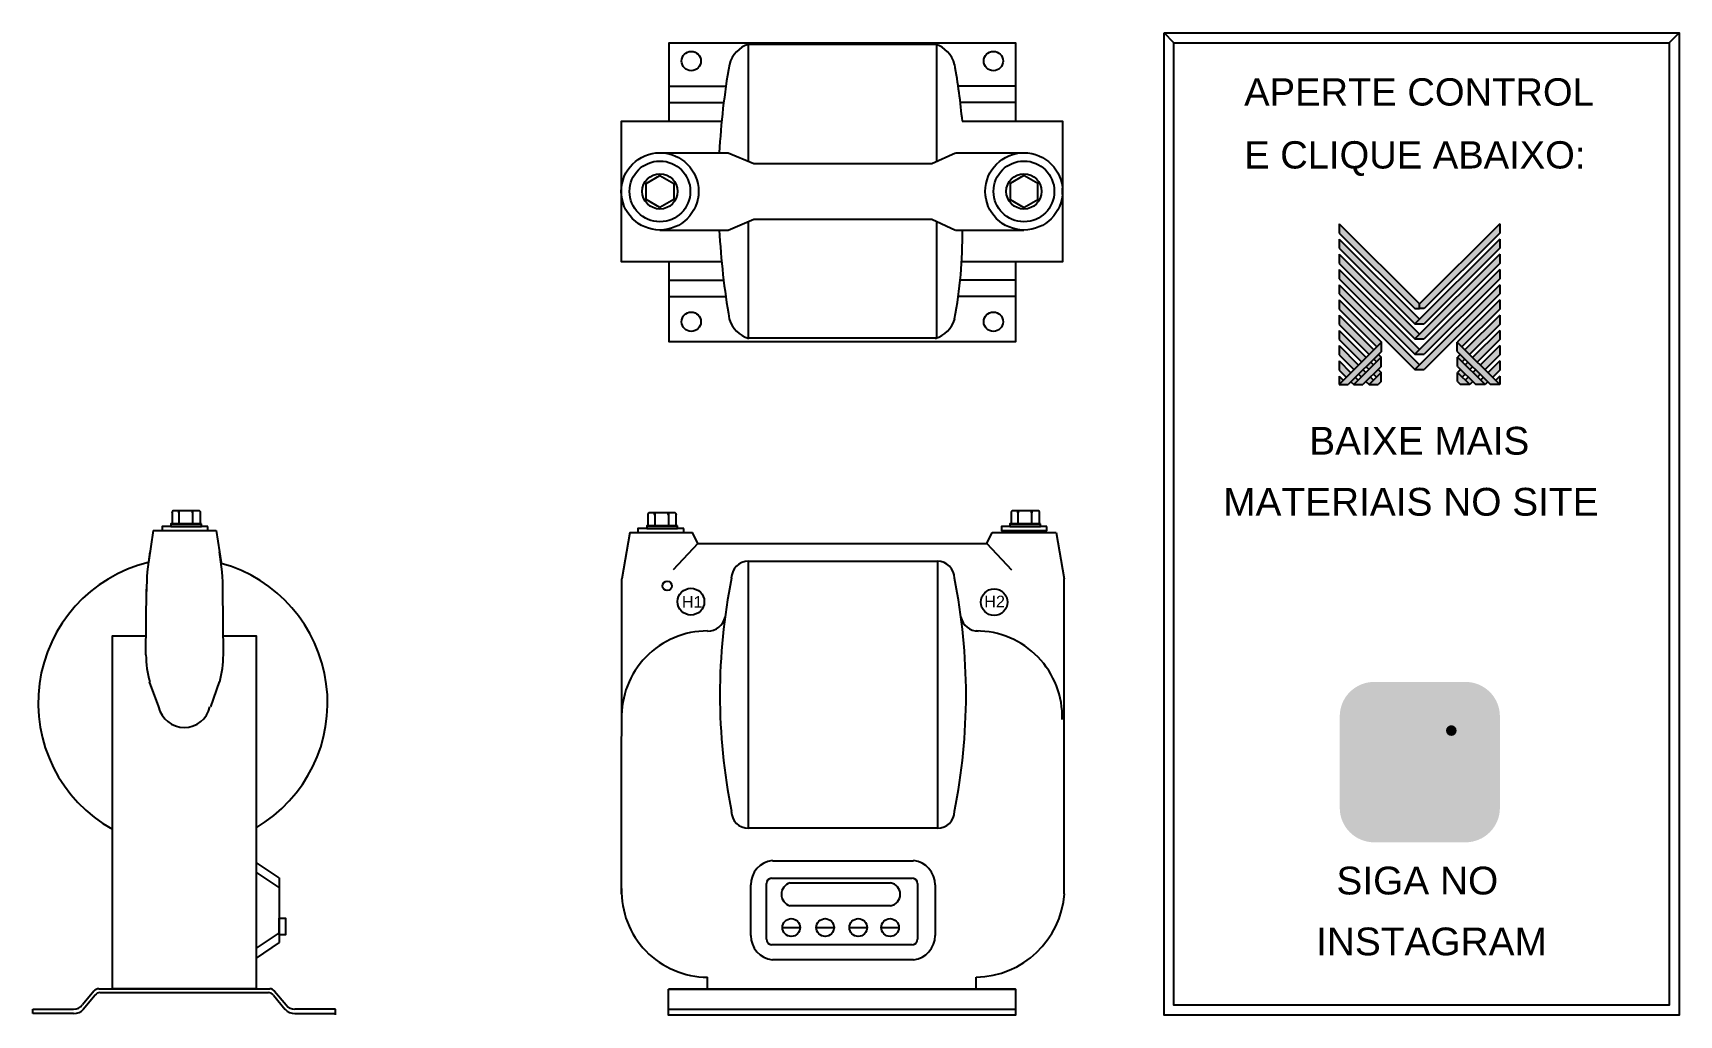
# Model space of a CAD drawing. Header units: millimetres. Extents: x 1013 to 2049, y 105 to 723.
import ezdxf

# ---------------------------------------------------------------- set-up
doc = ezdxf.new("R2010")
doc.units = ezdxf.units.MM
for name, color, linetype in [('BUCHA DE PASSAGEM', 20, 'Continuous'), ('logo01', 10, 'Continuous'), ('logo02', 250, 'Continuous'), ('TRANFORMADOR DE POTENCIAL', 20, 'Continuous')]:
    doc.layers.add(name, color=color, linetype=linetype)
doc.styles.get("Standard").update_dxf_attribs({"font": 'arial.ttf'})

# ---------------------------------------------------------------- blocks, each defined once
blk = doc.blocks.new('MESH')
at = {"layer": 'logo01'}
h = blk.add_hatch(color=256, dxfattribs=at)
h.dxf.hatch_style = 1
h.paths.add_polyline_path([(30046, 14087), (30046, 13835), (32119, 11769), (32248, 11769), (32248, 11893)])
h.paths.add_polyline_path([(30046, 13670), (30046, 13418), (32121, 11349), (32248, 11475)])
h.paths.add_polyline_path([(30046, 13253), (30046, 13001), (32121, 10932), (32248, 11058)])
h.paths.add_polyline_path([(30046, 12835), (30046, 12583), (32121, 10515), (32248, 10641)])
h.paths.add_polyline_path([(30046, 12418), (30046, 12166), (32121, 10097), (32248, 10223)])
h.paths.add_polyline_path([(30046, 12001), (30046, 11749), (31084, 10714), (31211, 10840)])
h.paths.add_polyline_path([(30046, 11583), (30046, 11331), (30875, 10505), (31001, 10631)])
h.paths.add_polyline_path([(30046, 11166), (30046, 10914), (30666, 10296), (30792, 10422)])
h.paths.add_polyline_path([(30046, 10749), (30046, 10497), (30456, 10088), (30583, 10214)])
h.paths.add_polyline_path([(30046, 10331), (30046, 10079), (30247, 9879), (30373, 10005)])
h.paths.add_polyline_path([(30164, 9796), (30046, 9914), (30046, 9679)])
h.paths.add_polyline_path([(30574, 9805), (30500, 9879), (30373, 9753), (30448, 9679)])
h.paths.add_polyline_path([(30784, 10013), (30709, 10088), (30583, 9962), (30657, 9887)])
h.paths.add_polyline_path([(30993, 9805), (30910, 9887), (30784, 9761), (30867, 9679)])
h.paths.add_polyline_path([(30993, 10222), (30918, 10296), (30792, 10170), (30867, 10096)])
h.paths.add_polyline_path([(31119, 10096), (30993, 9970), (31076, 9887), (31202, 10013)])
h.paths.add_polyline_path([(31202, 10431), (31128, 10505), (31001, 10379), (31076, 10305)], flags=17)
h.paths.add_polyline_path([(33284, 10840), (33284, 10588), (34196, 9679), (34449, 9679)])
h.paths.add_polyline_path([(33293, 10431), (33293, 10179), (33794, 9679), (34047, 9679)])
h.paths.add_polyline_path([(33293, 10013), (33293, 9761), (33376, 9679), (33628, 9679)], flags=17)
at = {"layer": 'logo02'}
h = blk.add_hatch(color=256, dxfattribs=at)
h.dxf.hatch_style = 1
h.paths.add_polyline_path([(34449, 13835), (34449, 14087), (32248, 11893), (32248, 11769), (32376, 11769)])
h.paths.add_polyline_path([(34449, 13418), (34449, 13670), (32121, 11349), (32374, 11349)])
h.paths.add_polyline_path([(34449, 13001), (34449, 13253), (32121, 10932), (32374, 10932)])
h.paths.add_polyline_path([(34449, 12583), (34449, 12835), (32121, 10515), (32374, 10515)])
h.paths.add_polyline_path([(34449, 12166), (34449, 12418), (32121, 10097), (32374, 10097)])
h.paths.add_polyline_path([(34449, 11749), (34449, 12001), (33284, 10840), (33411, 10714)], flags=17)
h.paths.add_polyline_path([(34449, 11331), (34449, 11583), (33494, 10631), (33620, 10505)], flags=17)
h.paths.add_polyline_path([(34449, 10914), (34449, 11166), (33703, 10422), (33829, 10296)], flags=17)
h.paths.add_polyline_path([(34449, 10497), (34449, 10749), (33912, 10214), (34039, 10088)])
h.paths.add_polyline_path([(34449, 10331), (34122, 10005), (34248, 9879), (34449, 10079)])
h.paths.add_polyline_path([(33577, 10296), (33502, 10222), (33628, 10096), (33703, 10170)])
h.paths.add_polyline_path([(33367, 10505), (33293, 10431), (33419, 10305), (33494, 10379)], flags=17)
h.paths.add_polyline_path([(33376, 10096), (33293, 10013), (33419, 9887), (33502, 9970)])
h.paths.add_polyline_path([(33786, 10088), (33711, 10013), (33838, 9887), (33912, 9962)])
h.paths.add_polyline_path([(33585, 9887), (33502, 9805), (33628, 9679), (33711, 9761)])
h.paths.add_polyline_path([(33995, 9879), (33921, 9805), (34047, 9679), (34122, 9753)])
h.paths.add_polyline_path([(34449, 9914), (34331, 9796), (34449, 9679)])
h.paths.add_polyline_path([(31202, 10013), (30867, 9679), (31119, 9679), (31202, 9761)], flags=17)
h.paths.add_polyline_path([(31202, 10179), (31202, 10431), (30448, 9679), (30701, 9679)])
h.paths.add_polyline_path([(31211, 10588), (31211, 10840), (30046, 9679), (30299, 9679)])
at = {"layer": 'logo01'}
for p, q in [((30046, 14087), (30046, 13835)), ((30046, 14087), (32248, 11893)), ((30046, 13835), (32119, 11769)), ((30046, 13670), (30046, 13418)), ((30046, 13670), (32248, 11475)), ((30046, 13418), (32121, 11349)), ((30046, 13253), (30046, 13001)), ((30046, 13253), (32248, 11058)), ((30046, 13001), (32121, 10932)), ((30046, 12835), (30046, 12583)), ((30046, 12835), (32248, 10641)), ((30046, 12583), (32121, 10515)), ((30046, 12418), (30046, 12166)), ((30046, 12418), (32248, 10223)), ((30046, 12166), (32121, 10097)), ((30046, 12001), (30046, 11749)), ((30046, 12001), (31211, 10840)), ((30046, 11749), (31084, 10714)), ((32119, 11769), (32248, 11769)), ((30046, 11583), (30046, 11331)), ((30046, 11583), (31001, 10631)), ((30046, 11331), (30875, 10505)), ((30046, 11166), (30046, 10914)), ((30046, 11166), (30792, 10422)), ((30046, 10914), (30666, 10296)), ((33284, 10840), (34449, 9679)), ((33284, 10588), (33284, 10840)), ((30046, 10749), (30046, 10497)), ((30046, 10749), (30583, 10214)), ((30046, 10497), (30456, 10088)), ((31001, 10379), (31076, 10305)), ((31128, 10505), (31202, 10431)), ((33284, 10588), (34196, 9679)), ((33293, 10431), (34047, 9679)), ((33293, 10179), (33293, 10431)), ((30046, 10331), (30046, 10079)), ((30046, 10331), (30373, 10005)), ((30046, 10079), (30247, 9879)), ((30583, 9962), (30657, 9887)), ((30709, 10088), (30784, 10013)), ((30792, 10170), (30867, 10096)), ((30918, 10296), (30993, 10222)), ((30993, 9970), (31076, 9887)), ((31119, 10096), (31202, 10013)), ((33293, 10179), (33794, 9679)), ((33293, 10013), (33628, 9679)), ((33293, 9761), (33293, 10013)), ((30046, 9914), (30046, 9679)), ((30046, 9914), (30164, 9796)), ((30373, 9753), (30448, 9679)), ((30500, 9879), (30574, 9805)), ((30784, 9761), (30867, 9679)), ((30910, 9887), (30993, 9805)), ((33293, 9761), (33376, 9679)), ((33628, 9679), (33376, 9679)), ((34047, 9679), (33794, 9679)), ((34449, 9679), (34196, 9679))]:
    blk.add_line(p, q, dxfattribs=at)
at = {"layer": 'logo02'}
for p, q in [((34449, 14087), (32248, 11893)), ((34449, 14087), (34449, 13835)), ((34449, 13670), (32121, 11349)), ((34449, 13835), (32376, 11769)), ((34449, 13670), (34449, 13418)), ((34449, 13253), (32121, 10932)), ((34449, 13418), (32374, 11349)), ((34449, 13253), (34449, 13001)), ((34449, 12835), (32121, 10515)), ((34449, 13001), (32374, 10932)), ((34449, 12835), (34449, 12583)), ((34449, 12418), (32121, 10097)), ((34449, 12583), (32374, 10515)), ((34449, 12418), (34449, 12166)), ((32248, 11769), (32248, 11893)), ((32376, 11769), (32248, 11769)), ((34449, 12166), (32374, 10097)), ((34449, 12001), (33284, 10840)), ((34449, 11749), (33411, 10714)), ((34449, 12001), (34449, 11749)), ((32121, 11349), (32374, 11349)), ((34449, 11583), (33494, 10631)), ((34449, 11331), (33620, 10505)), ((34449, 11583), (34449, 11331)), ((31211, 10840), (30046, 9679)), ((31211, 10588), (31211, 10840)), ((32121, 10932), (32374, 10932)), ((34449, 11166), (33703, 10422)), ((34449, 10914), (33829, 10296)), ((34449, 11166), (34449, 10914)), ((31211, 10588), (30299, 9679)), ((31202, 10431), (30448, 9679)), ((31202, 10179), (31202, 10431)), ((32121, 10515), (32374, 10515)), ((33367, 10505), (33293, 10431)), ((33494, 10379), (33419, 10305)), ((34449, 10749), (33912, 10214)), ((34449, 10497), (34039, 10088)), ((34449, 10749), (34449, 10497)), ((31202, 10179), (30701, 9679)), ((31202, 10013), (30867, 9679)), ((31202, 9761), (31202, 10013)), ((32121, 10097), (32374, 10097)), ((33376, 10096), (33293, 10013)), ((33502, 9970), (33419, 9887)), ((33577, 10296), (33502, 10222)), ((33703, 10170), (33628, 10096)), ((33786, 10088), (33711, 10013)), ((33912, 9962), (33838, 9887)), ((34449, 10331), (34122, 10005)), ((34449, 10079), (34248, 9879)), ((34449, 10331), (34449, 10079)), ((30046, 9679), (30299, 9679)), ((30448, 9679), (30701, 9679)), ((30867, 9679), (31119, 9679)), ((31202, 9761), (31119, 9679)), ((33585, 9887), (33502, 9805)), ((33711, 9761), (33628, 9679)), ((33995, 9879), (33921, 9805)), ((34122, 9753), (34047, 9679)), ((34449, 9914), (34331, 9796)), ((34449, 9914), (34449, 9679))]:
    blk.add_line(p, q, dxfattribs=at)

msp = doc.modelspace()

# ---------------------------------------------------------------- hatches: boundary and pattern name
at = {"layer": 'BUCHA DE PASSAGEM'}
h = msp.add_hatch(color=18, dxfattribs=at)
h.dxf.hatch_style = 1
h.paths.add_polyline_path([(1914.3, 314.8), (1856.8, 314.8, 0.414214), (1835.2, 293.2), (1835.2, 235.6, 0.414214), (1856.8, 213.9), (1914.3, 213.9, 0.414214), (1935.9, 235.6), (1935.9, 293.2, 0.414214)])
h.paths.add_polyline_path([(1871.6, 300.8), (1899.5, 300.8, -0.414214), (1921.9, 278.4), (1921.9, 250.3, -0.414214), (1899.5, 228), (1871.6, 228, -0.414214), (1849.2, 250.3), (1849.2, 278.4, -0.414214)], flags=16)
h.paths.add_polyline_path([(1871.6, 294.1), (1899.5, 294.1, -0.414214), (1915.3, 278.4), (1915.3, 250.3, -0.414214), (1899.5, 234.6), (1871.6, 234.6, -0.414214), (1855.8, 250.3), (1855.8, 278.4, -0.414214)], flags=0)
h.paths.add_polyline_path([(1902.7, 264.4, -1), (1868.4, 264.4, -1)], flags=0)
h.paths.add_polyline_path([(1896, 264.4, -1), (1875.1, 264.4, -1)], flags=0)
h.paths.add_polyline_path([(1908.7, 284.2, -1), (1902, 284.2, -1)], flags=0)
h.paths.add_polyline_path([(1899.5, 294.1), (1871.6, 294.1, 0.414214), (1855.8, 278.4), (1855.8, 250.3, 0.414214), (1871.6, 234.6), (1899.5, 234.6, 0.414214), (1915.3, 250.3), (1915.3, 278.4, 0.414214)], flags=0)
h.paths.add_polyline_path([(1875.1, 264.4, 1), (1896, 264.4, 1)], flags=0)
h = msp.add_hatch(color=0, dxfattribs=at)
h.dxf.hatch_style = 1
h.paths.add_polyline_path([(1871.6, 300.8, 0.414214), (1849.2, 278.4), (1849.2, 250.3, 0.414214), (1871.6, 228), (1899.5, 228, 0.414214), (1921.9, 250.3), (1921.9, 278.4, 0.414214), (1899.5, 300.8)])
h.paths.add_polyline_path([(1908.7, 284.2, -1), (1902, 284.2, -1)], flags=16)
h.paths.add_polyline_path([(1902.7, 264.4, -1), (1868.4, 264.4, -1)], flags=16)
h.paths.add_polyline_path([(1896, 264.4, -1), (1875.1, 264.4, -1)], flags=0)
h = msp.add_hatch(color=18, dxfattribs=at)
h.dxf.hatch_style = 1
h.paths.add_polyline_path([(1899.5, 294.1), (1871.6, 294.1, 0.414214), (1855.8, 278.4), (1855.8, 250.3, 0.414214), (1871.6, 234.6), (1899.5, 234.6, 0.414214), (1915.3, 250.3), (1915.3, 278.4, 0.414214)])
h.paths.add_polyline_path([(1902.7, 264.4, -1), (1868.4, 264.4, -1)], flags=16)
h.paths.add_polyline_path([(1896, 264.4, -1), (1875.1, 264.4, -1)], flags=0)
h.paths.add_polyline_path([(1902, 284.2, -1), (1908.7, 284.2, -1)], flags=16)
h.paths.add_polyline_path([(1896, 264.4, 1), (1875.1, 264.4, 1)], flags=0)
h = msp.add_hatch(color=0, dxfattribs=at)
h.dxf.hatch_style = 1
h.paths.add_polyline_path([(1868.4, 264.4, 1), (1902.7, 264.4, 1)])
h.paths.add_polyline_path([(1896, 264.4, -1), (1875.1, 264.4, -1)], flags=16)
h = msp.add_hatch(color=0, dxfattribs=at)
h.dxf.hatch_style = 1
h.paths.add_polyline_path([(1908.7, 284.2, 1), (1902, 284.2, 1)])
h = msp.add_hatch(color=18, dxfattribs=at)
h.dxf.hatch_style = 1
h.paths.add_polyline_path([(1875.1, 264.4, 1), (1896, 264.4, 1)])

# ---------------------------------------------------------------- linework, layer by layer
for p, q in [((1730.9, 716.9), (1724.7, 723.1)), ((2042.4, 716.9), (2048.6, 723.1))]:
    msp.add_line(p, q, dxfattribs=at)
for points in [[(1724.7, 723.1), (2048.6, 723.1), (2048.6, 105.2), (1724.7, 105.2)], [(1730.9, 716.9), (2042.4, 716.9), (2042.4, 111.4), (1730.9, 111.4)]]:
    msp.add_lwpolyline(points, close=True, dxfattribs=at)
at = {"layer": 'TRANFORMADOR DE POTENCIAL'}
for p, q in [((1413.6, 689.5), (1413.6, 689.5)), ((1413.6, 689.5), (1449.2, 689.5)), ((1631.2, 689.5), (1595.7, 689.5)), ((1413.6, 679.3), (1447.8, 679.3)), ((1631.2, 679.3), (1597, 679.3)), ((1407.7, 647.7), (1450.7, 647.7)), ((1450.7, 647.7), (1466.7, 640.9)), ((1578.7, 640.9), (1593.6, 647.7)), ((1593.7, 647.7), (1636.6, 647.7)), ((1466.7, 640.9), (1578.7, 640.9)), ((1450.7, 599.1), (1466.7, 605.9)), ((1466.7, 605.9), (1578.7, 605.9)), ((1578.7, 605.9), (1593.6, 599.1)), ((1407.7, 599.1), (1450.7, 599.1)), ((1593.7, 599.1), (1636.6, 599.1)), ((1413.6, 567.5), (1447.8, 567.5)), ((1631.2, 567.5), (1597, 567.5)), ((1413.6, 557.3), (1449.2, 557.3)), ((1631.2, 557.3), (1595.7, 557.3)), ((1100.9, 421.3), (1100.9, 414.2)), ((1100.9, 414.2), (1118.8, 414.2)), ((1117.6, 422.5), (1102.1, 422.5)), ((1105.2, 421.3), (1105.2, 414.2)), ((1113.8, 421.3), (1113.8, 414.2)), ((1118.8, 414.2), (1118.8, 421.3)), ((1400.1, 420), (1400.1, 412.9)), ((1416.8, 421.2), (1401.3, 421.2)), ((1404.4, 420), (1404.4, 412.9)), ((1413, 420), (1413, 412.9)), ((1418, 412.9), (1418, 420)), ((1628.5, 421.3), (1628.5, 414.2)), ((1628.5, 414.2), (1646.4, 414.2)), ((1645.2, 422.5), (1629.8, 422.5)), ((1632.8, 421.3), (1632.8, 414.2)), ((1641.4, 421.3), (1641.4, 414.2)), ((1646.4, 414.2), (1646.4, 421.3)), ((1089.1, 410.1), (1086, 390)), ((1089.1, 410.1), (1128.6, 410.1)), ((1128.6, 410.1), (1131.7, 390)), ((1388.7, 408.8), (1383.8, 379.6)), ((1400.1, 412.9), (1418, 412.9)), ((1431.6, 401.9), (1428.2, 408.8)), ((1613.2, 401.9), (1616.6, 408.8)), ((1656.9, 408.8), (1661.9, 379.6)), ((1431.6, 401.9), (1416, 385.4)), ((1431.6, 401.9), (1613.2, 401.9)), ((1613.2, 401.9), (1628.8, 385.4)), ((1084.5, 331.9), (1084.8, 373.1)), ((1133.2, 331.9), (1132.9, 373.1)), ((1092.5, 299.1), (1086.8, 314.8)), ((1125.2, 299.1), (1130.8, 314.8)), ((1168.2, 191.5), (1153.7, 201.2)), ((1168.2, 185.4), (1153.7, 195.1)), ((1168.2, 191.5), (1168.2, 150.9)), ((1489.5, 188.4), (1552.6, 188.4)), ((1552.6, 174), (1489.5, 174)), ((1168.2, 156.9), (1153.7, 147.3)), ((1484.7, 160.3), (1495.9, 160.3)), ((1506, 160.3), (1517.2, 160.3)), ((1526.8, 160.3), (1538, 160.3)), ((1546.8, 160.3), (1558, 160.3)), ((1168.2, 150.9), (1153.7, 141)), ((1437.7, 121.6), (1437.7, 129.1)), ((1606.6, 121.6), (1606.6, 129.1)), ((1051.7, 120.3), (1044.5, 111.6)), ((1052.5, 117.8), (1045.1, 108.8)), ((1054.8, 121.8), (1162.3, 121.8)), ((1161.5, 119.3), (1055.6, 119.3)), ((1164.6, 117.8), (1172.1, 108.8)), ((1165.4, 120.3), (1172.6, 111.6)), ((1013.4, 108.9), (1039, 108.9)), ((1013.4, 106.2), (1013.4, 108.9)), ((1039, 106.2), (1013.4, 106.2)), ((1203.7, 108.9), (1178.1, 108.9)), ((1178.1, 106.2), (1203.9, 106.2)), ((1203.7, 105.4), (1203.7, 108.9))]:
    msp.add_line(p, q, dxfattribs=at)
for points in [[(1413.6, 667.5), (1413.6, 716.9), (1631.2, 716.9), (1631.2, 667.5)], [(1463.5, 642.2), (1463.5, 716), (1581.6, 716), (1581.6, 642.2)], [(1446.5, 579), (1383.5, 579), (1383.5, 667.5), (1446.5, 667.5)], [(1597.8, 667.5), (1660.9, 667.5), (1660.9, 579), (1597.9, 579)], [(1581.6, 604.6), (1581.6, 531), (1463.5, 531), (1463.5, 604.5)], [(1631.2, 579), (1631.2, 528.7), (1413.6, 528.7), (1413.6, 579)], [(1388.7, 408.8), (1428.2, 408.8)], [(1616.6, 408.8), (1656.9, 408.8)], [(1383.6, 181.5), (1383.8, 379.6)], [(1662, 181.5), (1661.9, 379.6)], [(1133.1, 343.8), (1153.7, 343.8), (1153.7, 121.8), (1063.4, 121.8), (1063.4, 343.8), (1084.6, 343.8)], [(1478.4, 202.3), (1567.2, 202.3)], [(1464.8, 155.3), (1464.8, 187.1)], [(1474.7, 152.9), (1474.7, 187.9)], [(1477.9, 191.3), (1566.4, 191.3)], [(1569.7, 187.9), (1569.7, 152.9)], [(1580.8, 187.1), (1580.8, 155.3)], [(1566.4, 149.5), (1477.9, 149.5)], [(1567.2, 140), (1478.4, 140)], [(1631.2, 121.6), (1413.1, 121.6)]]:
    msp.add_lwpolyline(points, dxfattribs=at)
for points in [[(1407.7, 613.3), (1399, 618.4), (1399, 628.4), (1407.7, 633.4), (1416.4, 628.4), (1416.4, 618.4)], [(1636.6, 613.3), (1645.4, 618.4), (1645.4, 628.4), (1636.6, 633.4), (1627.9, 628.4), (1627.9, 618.4)], [(1119.5, 414.2), (1100.2, 414.2), (1100.2, 412.6), (1119.5, 412.6)], [(1647.1, 414.2), (1627.8, 414.2), (1627.8, 412.6), (1647.1, 412.6)], [(1123.5, 412.6), (1094.7, 412.6), (1094.7, 410.1), (1123.5, 410.1)], [(1422.7, 411.3), (1393.9, 411.3), (1393.9, 408.8), (1422.7, 408.8)], [(1418.7, 412.9), (1399.4, 412.9), (1399.4, 411.3), (1418.7, 411.3)], [(1651.1, 412.6), (1622.4, 412.6), (1622.4, 410.1), (1651.1, 410.1)], [(1463.4, 390.7), (1582.2, 390.7), (1582.2, 222.7), (1463.4, 222.7)], [(1168.2, 166.2), (1172.3, 166.2), (1172.3, 155.7), (1168.2, 155.7)], [(1413.1, 121.6), (1631.2, 121.6), (1631.2, 105.2), (1413.1, 105.2)], [(1413.1, 109), (1631.2, 109), (1631.2, 105.2), (1413.1, 105.2)]]:
    msp.add_lwpolyline(points, close=True, dxfattribs=at)
for centre, radius in [((1427.4, 705.4), 6.08), ((1617.4, 705.4), 6.08), ((1407.7, 623.4), 24.3), ((1407.7, 623.4), 19.1), ((1636.6, 623.4), 24.3), ((1636.6, 623.4), 19.1), ((1407.7, 623.4), 11.1), ((1636.6, 623.4), 11.1), ((1427.4, 541.4), 6.08), ((1617.4, 541.4), 6.08), ((1412.3, 375.2), 2.97), ((1427.2, 365.3), 8.4), ((1617.9, 365), 8.4), ((1490.3, 160.3), 5.58), ((1511.6, 160.3), 5.58), ((1532.4, 160.3), 5.58), ((1552.4, 160.3), 5.58)]:
    msp.add_circle(centre, radius, dxfattribs=at)
for centre, radius, start, end in [((1468.7, 698.8), 17.9, 106.8585, 165.5962), ((1575.7, 698.8), 17.9, 14.4038, 73.1415), ((1909.3, 623.2), 464.9, 170.0795, 176.9791), ((1135.1, 623.2), 464.9, 5.469, 9.9205), ((1636.6, 623.4), 24.3, 355.2013, 4.7987), ((1909.3, 623.2), 464.9, 182.9715, 189.9125), ((1314.5, 595.4), 283.4, 349.3733, 0.7401), ((1468.2, 547.8), 17.5, 195.4698, 254.5302), ((1576.2, 547.8), 17.5, 285.4698, 344.5302), ((1102.1, 421.3), 1.23, 90, 181.0516), ((1104, 421.3), 1.23, 358.9484, 90), ((1106.4, 421.3), 1.23, 90, 181.0516), ((1112.6, 421.3), 1.23, 358.9484, 90), ((1115, 421.3), 1.23, 90, 181.0516), ((1117.6, 421.3), 1.23, 358.9484, 90), ((1401.3, 420), 1.23, 90, 181.0516), ((1403.2, 420), 1.23, 358.9484, 90), ((1405.6, 420), 1.23, 90, 181.0516), ((1411.8, 420), 1.23, 358.9484, 90), ((1414.2, 420), 1.23, 90, 181.0516), ((1416.8, 420), 1.23, 358.9484, 90), ((1629.8, 421.3), 1.23, 90, 181.0516), ((1631.6, 421.3), 1.23, 358.9484, 90), ((1634.1, 421.3), 1.23, 90, 181.0516), ((1640.2, 421.3), 1.23, 358.9484, 90), ((1642.7, 421.3), 1.23, 90, 181.0516), ((1645.2, 421.3), 1.23, 358.9484, 90), ((1232.2, 371.3), 147.4, 170.1378, 179.8759), ((985.5, 371.3), 147.4, 0.1241, 9.8622), ((1107.7, 301.6), 91, 103.8079, 240.858), ((1107.7, 301.6), 91, 300.3802, 74.6736), ((1463.4, 379.9), 10.8, 90, 179.5627), ((1582.2, 379.9), 10.8, 0.4373, 90), ((1818.8, 306.7), 373.4, 168.6795, 191.3205), ((1226.8, 306.7), 373.4, 348.6795, 11.3205), ((1437.7, 358), 11.2, 270, 347.7691), ((1607.9, 358), 11.2, 192.2309, 270), ((1437.7, 292.8), 54.1, 90, 181.7965), ((1606.6, 292.8), 54.1, 358.2035, 90), ((1152.8, 332.5), 68.3, 180.4706, 195.0335), ((1064.9, 332.5), 68.3, 344.9665, 359.5294), ((1108.6, 302.8), 16.6, 193.0502, 346.9498), ((1463.4, 233.5), 10.8, 180.4373, 270), ((1582.2, 233.5), 10.8, 270, 359.5627), ((1480.2, 187.1), 15.4, 96.6054, 180), ((1565.4, 187.1), 15.4, 360, 83.3946), ((1478.1, 187.9), 3.39, 92.5662, 180), ((1491.5, 181.2), 7.44, 105.5139, 254.4861), ((1551.6, 181.2), 7.25, 278.1523, 81.8477), ((1566.3, 187.9), 3.39, 0, 87.4338), ((1437.7, 183.2), 54.1, 178.2035, 270), ((1605.6, 185.7), 56.6, 271.0726, 355.8131), ((1480.2, 155.3), 15.4, 180, 263.3946), ((1565.4, 155.3), 15.4, 276.6054, 0), ((1478.1, 152.9), 3.39, 180, 267.4338), ((1566.3, 152.9), 3.39, 272.5662, 0), ((1055.1, 117.4), 4.41, 93.07, 139.2381), ((1055.8, 114.9), 4.45, 93.1692, 138.958), ((1161.3, 114.9), 4.45, 41.042, 86.8308), ((1162.1, 117.4), 4.41, 40.7619, 86.93), ((1038.7, 116.4), 7.53, 271.9922, 320.2722), ((1039.2, 114.3), 8.08, 268.842, 318.5408), ((1178, 114.3), 8.08, 221.4592, 271.158), ((1178.4, 116.4), 7.53, 219.7278, 268.0078)]:
    msp.add_arc(centre, radius, start, end, dxfattribs=at)

# ---------------------------------------------------------------- block references
at = {"xscale": 0.0229498389609362, "yscale": 0.0229498389609362, "zscale": 0.0229498389609362}
msp.add_blockref('MESH', (1145.2, 279.7), dxfattribs=at)

# ---------------------------------------------------------------- texts
at = {"layer": 'BUCHA DE PASSAGEM'}
for s, height, p in [('APERTE CONTROL', 17.169, (1775.1, 677.4)), ('E CLIQUE ABAIXO:', 17.169, (1775.1, 637.8)), ('BAIXE MAIS', 17.48, (1816, 457.8)), ('MATERIAIS NO SITE', 17.478, (1761.9, 419.4)), ('SIGA NO', 17.48, (1833.1, 181.1)), ('INSTAGRAM', 17.48, (1820.3, 142.8))]:
    msp.add_text(s, height=height, dxfattribs=at).set_placement(p)
at = {"layer": 'TRANFORMADOR DE POTENCIAL'}
for s, p in [('H1', (1421.5, 361.5)), ('H2', (1611.7, 361.8))]:
    msp.add_text(s, height=7.26, dxfattribs=at).set_placement(p)

doc.saveas('drawing.dxf')
